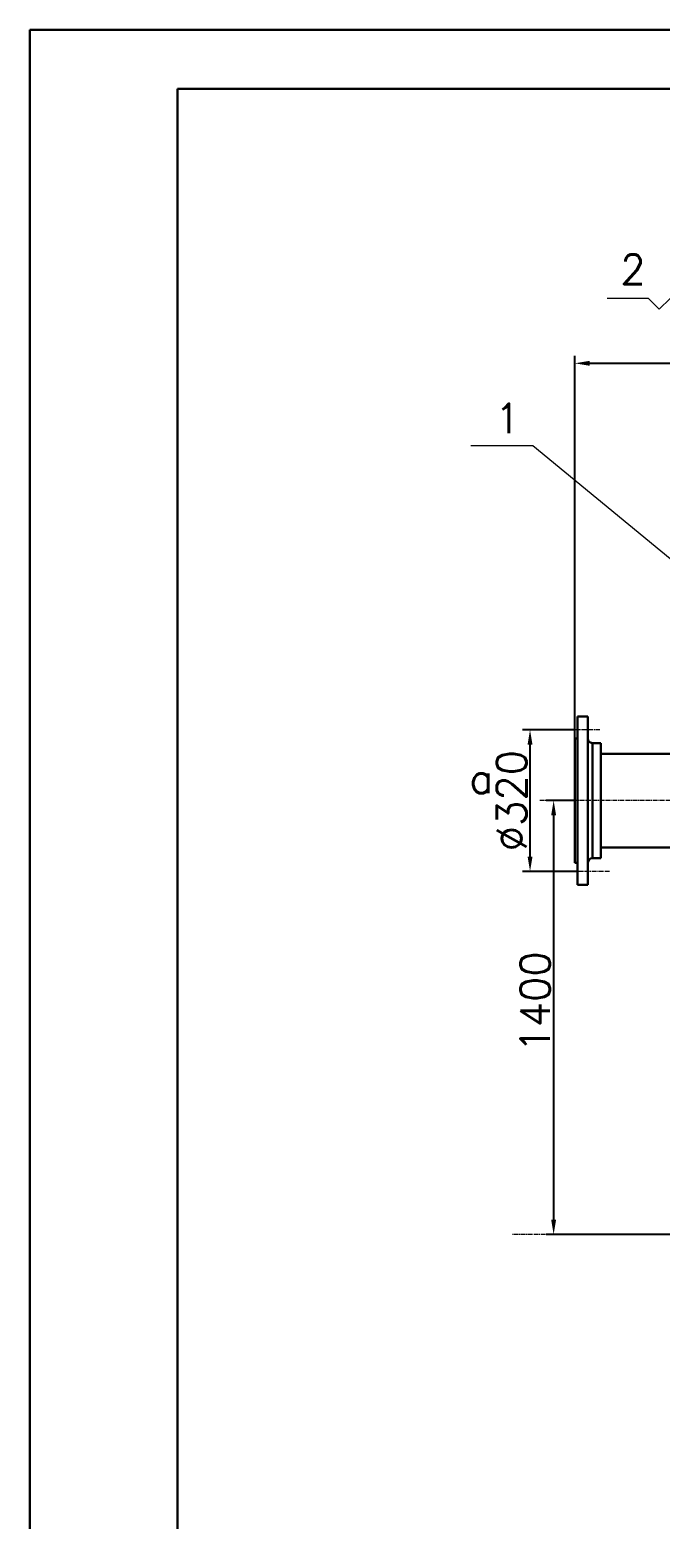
# Model space of a CAD drawing. Header units: millimetres. Extents: x 0 to 6120, y 0 to 841.
# Drawn here: x 0 to 106.8, y 588.6 to 841 of the extents above; entities that cross this region are included whole.
import ezdxf

# ---------------------------------------------------------------- set-up
doc = ezdxf.new("R2010")
doc.units = ezdxf.units.MM
doc.linetypes.add('CENTER2', pattern=[1.125, 0.75, -0.125, 0.125, -0.125])
for name, color, linetype, lineweight in [('尺寸线', 3, 'Continuous', 15), ('文字层', 7, 'Continuous', 15), ('粗实线', 7, 'Continuous', 30), ('细点划线', 1, 'CENTER2', 18)]:
    doc.layers.add(name, color=color, linetype=linetype, lineweight=lineweight)
doc.styles.get("Standard").update_dxf_attribs({"font": 'txt.shx', "bigfont": 'gbcbig.shx'})
doc.dimstyles.new('ISO-25$0', dxfattribs={"dimtxt": 5, "dimasz": 2.5, "dimexe": 1.25, "dimexo": 0, "dimtad": 1, "dimdec": 0, "dimdsep": 46, "dimtxsty": 'Standard', "dimcen": 2.5, "dimdle": 5, "dimadec": 0, "dimazin": 0, "dimtfac": 1, "dimtdec": 0, "dimtmove": 0, "dimatfit": 2, "dimfxl": 0, "dimtolj": 1, "dimarcsym": 0})

# ---------------------------------------------------------------- blocks, each defined once
blk = doc.blocks.new('*X333')
at = {"layer": '尺寸线'}
for points in [[(94.79804684748615, 784.8926507673108), (94.79804684748615, 784.0593174339775), (92.29804684748615, 784.4759841006442)], [(1008.743210738946, 784.8926507673108), (1008.743210738946, 784.0593174339775), (1011.243210738946, 784.4759841006442)]]:
    blk.add_hatch(color=0, dxfattribs=at).paths.add_polyline_path(points, flags=0)
at = {"layer": '尺寸线', "color": 0, "lineweight": -2}
for p, q in [((92.29804684748615, 710.356639711706), (92.29804684748615, 785.7259841006442)), ((1011.243210738946, 636.8066029367059), (1011.243210738946, 785.7259841006442)), ((94.79804684748615, 784.4759841006442), (1008.743210738946, 784.4759841006442))]:
    blk.add_line(p, q, dxfattribs=at)
at = {"layer": '尺寸线', "color": 0, "insert": (546.9795807323876, 787.6009841006442), "char_height": 5, "width": 65.00000000000023, "attachment_point": 5}
blk.add_mtext('13000', dxfattribs=at)
blk = doc.blocks.new('*X343')
at = {"layer": '尺寸线'}
for points in [[(88.30015270421855, 707.8566397117061), (89.13348603755189, 707.8566397117061), (88.71681937088522, 710.3566397117061)], [(88.30015270421853, 639.3066029367059), (89.13348603755188, 639.3066029367059), (88.7168193708852, 636.8066029367059)]]:
    blk.add_hatch(color=0, dxfattribs=at).paths.add_polyline_path(points, flags=0)
at = {"layer": '尺寸线', "color": 0, "lineweight": -2}
for p, q in [((92.29804684748615, 710.3566397117061), (87.46681937088522, 710.3566397117061)), ((88.71681937088522, 707.8566397117061), (88.7168193708852, 639.3066029367059)), ((110.1432144817227, 636.8066029367059), (87.4668193708852, 636.8066029367059))]:
    blk.add_line(p, q, dxfattribs=at)
at = {"layer": '尺寸线', "color": 0, "insert": (85.5918193708851, 676.2260279180077), "char_height": 5, "width": 50.71428571428578, "attachment_point": 5, "rotation": 90}
blk.add_mtext('1400', dxfattribs=at)
blk = doc.blocks.new('*X349')
at = {"layer": '文字层', "linetype": 'Continuous'}
blk.add_hatch(color=0, dxfattribs=at).paths.add_polyline_path([(136.1901756034483, 728.4956788279763), (134.0609645287093, 729.8425702301349), (134.4580212146172, 730.3252409130812)], flags=0)
at = {"layer": '文字层', "color": 0, "linetype": 'Continuous'}
for p, q in [((85.16894714301498, 770.4669868009229), (74.66894714301498, 770.4669868009229)), ((136.1901756034483, 728.4956788279763), (85.16894714301498, 770.4669868009229))]:
    blk.add_line(p, q, dxfattribs=at)
at = {"layer": '文字层', "color": 0}
blk.add_line((74.66894714301498, 770.4669868009229), (74.66894714301498, 770.4669868009229), dxfattribs=at)
blk = doc.blocks.new('*X352')
at = {"layer": '尺寸线'}
for points in [[(84.30358955944412, 719.856639711706), (85.13692289277746, 719.856639711706), (84.72025622611079, 722.356639711706)], [(84.30358955944412, 700.856639711706), (85.13692289277746, 700.856639711706), (84.72025622611079, 698.356639711706)]]:
    blk.add_hatch(color=0, dxfattribs=at).paths.add_polyline_path(points, flags=0)
at = {"layer": '尺寸线', "color": 0, "lineweight": -2}
for p, q in [((92.29804684748615, 722.356639711706), (83.47025622611079, 722.356639711706)), ((84.72025622611079, 700.856639711706), (84.72025622611079, 719.856639711706)), ((92.7480470724854, 698.356639711706), (83.47025622611079, 698.356639711706))]:
    blk.add_line(p, q, dxfattribs=at)
at = {"layer": '尺寸线', "color": 0, "insert": (81.59525622611068, 710.356639711706), "char_height": 5, "width": 52.14285714285722, "attachment_point": 5, "rotation": 90}
blk.add_mtext('%%C320', dxfattribs=at)

msp = doc.modelspace()

# ---------------------------------------------------------------- linework, layer by layer
at = {"layer": '文字层', "color": 0}
for p, q in [((104.7805370272893, 795.4753309769181), (97.78053702728926, 795.4753309769181)), ((106.6114420777885, 793.6444259264188), (104.7805370272893, 795.4753309769181)), ((106.6114420777885, 793.6444259264188), (108.442347128288, 795.4753309769181))]:
    msp.add_line(p, q, dxfattribs=at)
at = {"layer": '粗实线', "color": 0}
for p, q in [((1189, 841), (0, 841)), ((0, 841), (0, 0)), ((1179, 831), (25, 831.0000000000001)), ((25, 10), (25, 831.0000000000001))]:
    msp.add_line(p, q, dxfattribs=at)
at = {"layer": '粗实线'}
for p, q in [((92.74804707248632, 724.606646836706), (94.49804794748616, 724.606646836706)), ((92.74804707248632, 724.606646836706), (92.74804707248632, 696.1066325867059)), ((92.74804707248632, 724.606646836706), (92.74804707248632, 696.1066325867059)), ((92.74804707248632, 724.606646836706), (94.49804794748616, 724.606646836706)), ((94.49804794748616, 720.9066449867059), (94.49804794748616, 724.606646836706)), ((94.49804794748616, 720.9066449867059), (94.49804794748616, 724.606646836706)), ((92.29804684748615, 720.9066449867059), (92.29804684748615, 699.806634436706)), ((92.29804684748615, 720.9066449867059), (92.74804707248632, 720.9066449867059)), ((92.29804684748615, 720.9066449867059), (92.29804684748615, 699.806634436706)), ((92.29804684748615, 720.9066449867059), (92.29804684748615, 699.806634436706)), ((92.29804684748615, 720.9066449867059), (92.74804707248632, 720.9066449867059)), ((92.29804684748615, 720.9066449867059), (92.29804684748615, 699.806634436706)), ((94.49804794748616, 699.806634436706), (94.49804794748593, 720.9066449867059)), ((94.49804794748616, 699.806634436706), (94.49804794748593, 720.9066449867059)), ((95.2980483474862, 700.606634836706), (95.29804834748597, 720.1066445867059)), ((95.2980483474862, 720.1066445867059), (96.69804904748617, 720.1066445867059)), ((95.2980483474862, 720.1066445867059), (96.69804904748617, 720.1066445867059)), ((95.2980483474862, 700.606634836706), (95.29804834748597, 720.1066445867059)), ((96.69804904748617, 720.1066445867059), (96.69804904748617, 700.6066348367059)), ((96.69804904748617, 720.1066445867059), (96.69804904748617, 700.6066348367059)), ((96.69804904748617, 718.3066436867059), (128.0761526383972, 718.306643686706)), ((96.69804904748617, 702.406635736706), (146.842778538944, 702.406635736706)), ((92.29804684748615, 699.806634436706), (92.74804707248632, 699.806634436706)), ((92.29804684748615, 699.806634436706), (92.74804707248632, 699.806634436706)), ((94.49804794748616, 699.806634436706), (94.49804794748616, 696.1066325867059)), ((94.49804794748616, 699.806634436706), (94.49804794748616, 696.1066325867059)), ((95.2980483474862, 700.6066348367059), (96.69804904748617, 700.6066348367059)), ((95.2980483474862, 700.6066348367059), (96.69804904748617, 700.6066348367059)), ((92.74804707248632, 696.1066325867059), (94.49804794748616, 696.1066325867059)), ((92.74804707248632, 696.1066325867059), (94.49804794748616, 696.1066325867059))]:
    msp.add_line(p, q, dxfattribs=at)
for centre, radius, start, end in [((95.29804834748597, 720.9066449867059), 0.8000004000000018, 179.9999999999919, 270), ((95.29804834748597, 720.9066449867059), 0.8000004000000018, 179.9999999999919, 270), ((95.2980483474862, 699.8066344367061), 0.8000004000000445, 90, 179.9999999999919), ((95.2980483474862, 699.8066344367061), 0.8000004000000445, 90, 179.9999999999919)]:
    msp.add_arc(centre, radius, start, end, dxfattribs=at)
at = {"layer": '细点划线'}
for p, q in [((96.55790761159506, 722.3566397117058), (90.78117983130505, 722.356639711706)), ((258.1212427538298, 710.356639711706), (86.2817874461457, 710.3566397117058)), ((98.16845380134146, 698.3566397117058), (90.879709086616, 698.356639711706)), ((887.1520559397932, 636.8066029367058), (81.718099496896, 636.8066029367059))]:
    msp.add_line(p, q, dxfattribs=at)

# ---------------------------------------------------------------- block references
at = {"layer": '文字层', "color": 0}
msp.add_blockref('*X349', (0, 0), dxfattribs=at)

# ---------------------------------------------------------------- texts
at = {"layer": '文字层', "color": 0, "char_height": 5, "width": 14.15828056943906, "attachment_point": 1}
for s, insert in [('2', (100.008381086313, 802.9058106123588)), ('1', (78.77106027118361, 777.6238720621415))]:
    msp.add_mtext(s, dxfattribs=dict(at, insert=insert))
at = {"layer": '文字层', "insert": (74.43805418786155, 716.6049264043219), "char_height": 5, "width": 9.702525746829224, "attachment_point": 1}
msp.add_mtext('a', dxfattribs=at)

# ---------------------------------------------------------------- dimensions: what is measured, and where the dimension line sits
at = {"layer": '尺寸线'}
dim = msp.add_linear_dim(base=(1011.243210738946, 784.4759841006442), p1=(92.29804684748615, 710.356639711706), p2=(1011.243210738946, 636.8066029367059), text='13000', dimstyle='ISO-25$0', override={"dimsah": 1}, dxfattribs=at)
dim.commit()
dim.dimension.update_dxf_attribs({"geometry": '*X333', "text_midpoint": (546.9795807323876, 784.4759841006442), "dimtype": 160})
for base, p1, p2, text, picture, middle in [((84.72025622611079, 722.356639711706), (92.7480470724854, 698.356639711706), (92.29804684748615, 722.356639711706), '%%C320', '*X352', (84.72025622611079, 710.356639711706)), ((88.7168193708852, 636.8066029367059), (92.29804684748615, 710.3566397117061), (110.1432144817227, 636.8066029367059), '1400', '*X343', (88.7168193708852, 676.2260279180077))]:
    dim = msp.add_linear_dim(base=base, p1=p1, p2=p2, angle=90, text=text, dimstyle='ISO-25$0', override={"dimsah": 1}, dxfattribs=at)
    dim.commit()
    dim.dimension.update_dxf_attribs({"geometry": picture, "text_midpoint": middle, "dimtype": 160})

doc.saveas('drawing.dxf')
